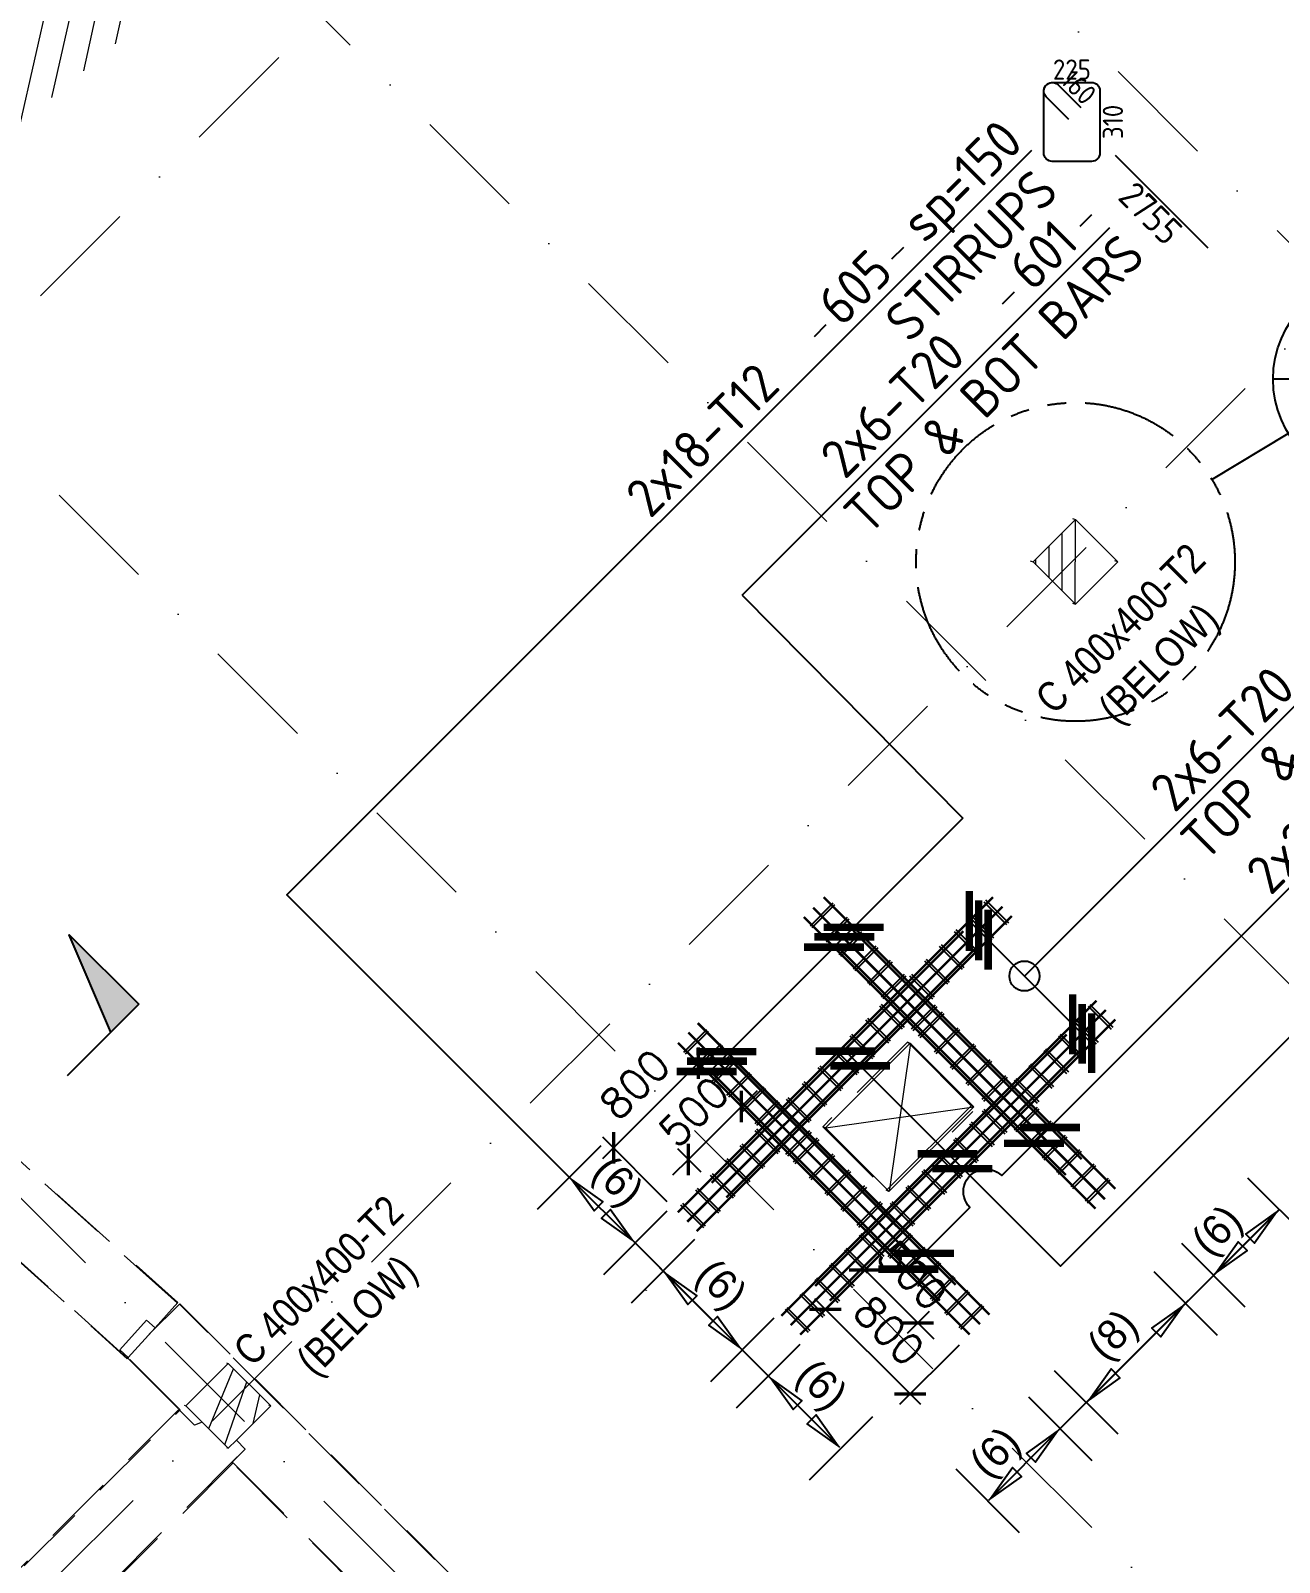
# Model space of a CAD drawing. Extents: x 660761725 to 1323371458, y 2734871439 to 5470067957.
# Drawn here: x 661899308 to 661907645, y 2735044056 to 2735054285 of the extents above; entities that cross this region are included whole.
import ezdxf
from ezdxf.enums import TextEntityAlignment as Align

# ---------------------------------------------------------------- set-up
doc = ezdxf.new("R2010")
doc.units = 0
for name, pattern in [('AXES', [1.95, 1.2, -0.25, 0.25, -0.25]), ('Hidden', [714.375, 476.25, -238.125]), ('PHANTOMX2', [127.00000000000001, 63.5, -12.7, 12.7, -12.7, 12.7, -12.7]), ('sbp_axis_short', [10, 5, -2.5, 0, -2.5])]:
    doc.linetypes.add(name, pattern=pattern)
doc.layers.add('A-DETL', color=5, linetype='Continuous', lineweight=9, true_color=0x0000ff)
for name, color, linetype, lineweight in [('A-FLOR', 7, 'Continuous', 15), ('A-FLOR-PATT', 7, 'Continuous', 15), ('A-GENM', 7, 'Continuous', 9), ('A-ROOF', 7, 'Continuous', 15), ('S-BEAM', 7, 'Continuous', 15), ('S-COLS-IDEN', 7, 'Continuous', 9), ('S-GRID', 7, 'Continuous', 9), ('S-STRS', 7, 'Continuous', 9)]:
    doc.layers.add(name, color=color, linetype=linetype, lineweight=lineweight)
for name, color, linetype in [('S-AXIS', 20, 'AXES'), ('S-PATT', 21, 'Continuous'), ('S-RBAR-T12', 151, 'Continuous'), ('S-RBAR-T20', 10, 'Continuous'), ('S-RDIMO', 8, 'Continuous'), ('S-RSYMB', 7, 'Continuous'), ('S-SCEL-INDT', 222, 'Continuous'), ('S-SIMPLETEXT', 7, 'Continuous')]:
    doc.layers.add(name, color=color, linetype=linetype)
doc.styles.add('Arial Narrow_1', font='ARIALN.TTF', dxfattribs={"height": 199.9999999999998})
doc.styles.add('ARMACAD', font='isocp.shx')
doc.styles.add('ROMANS', font='romans.shx')
doc.styles.add('ROMANT', font='romant')
doc.dimstyles.new('S-DIMI-100', dxfattribs={"dimscale": 100, "dimtxt": 2, "dimasz": 1.5, "dimexe": 1, "dimexo": 1, "dimgap": 1, "dimtad": 1, "dimdec": 0, "dimzin": 12, "dimdsep": 46, "dimtxsty": 'ROMANS', "dimblk": 'ARCHTICK', "dimcen": 0.09, "dimdle": 1, "dimclrd": 8, "dimclre": 8, "dimclrt": 4, "dimadec": 0, "dimazin": 3, "dimtfac": 1, "dimtdec": 0, "dimtix": 1, "dimtmove": 1, "dimatfit": 3, "dimtolj": 1, "dimtzin": 0, "dimarcsym": 0})
pattern_1 = [(74.99999999999999, (0, 0), (-153.3407249233896, 41.08752341002518), [])]

# ---------------------------------------------------------------- blocks, each defined once
blk = doc.blocks.new('I am… All Range.')
at = {"layer": 'S-GRID', "color": 8, "linetype": 'sbp_axis_short', "lineweight": 13, "ltscale": 150}
for p, q in [((662613679.1571203, 2734523360.248725), (662679782.7279356, 2734589463.81954)), ((662618010.1861551, 2734519029.21969), (662684113.7569702, 2734585132.790505)), ((662635724.8890384, 2734560923.139858), (662664344.2237372, 2734532303.805159)), ((662633250.0153042, 2734558448.266124), (662661869.4970862, 2734529828.784341)), ((662630775.1415697, 2734555973.392389), (662659394.7554803, 2734527353.778479)), ((662628300.2678357, 2734553498.518655), (662656919.881746, 2734524878.904745))]:
    blk.add_line(p, q, dxfattribs=at)
blk = doc.blocks.new('*U1141')
at = {"layer": 'S-SCEL-INDT'}
blk.add_line((-1.598034076772778e-05, -9.017526509425661), (-4.236298395894313e-05, 0), dxfattribs=at)
blk.add_lwpolyline([(-1.598034251388655e-05, -9.017526509426535), (-2.729673832266011e-05, -5.517526509764139), (8.74998401881464, -9.017498218424205), (-1.598034251388655e-05, -9.017526509426535)], dxfattribs=at)
blk.add_solid([(8.749984018815223, -9.017498218424496), (-1.598034076772778e-05, -9.017526509423043), (4.374978361036412, -7.267512364094754), (-2.729674239717861e-05, -5.517526509763265)], dxfattribs=at)
blk = doc.blocks.new('I am… Limitless.')
at = {"layer": 'S-SCEL-INDT', "xscale": 75.00000000000097, "yscale": 75.00000000000097, "zscale": 75.00000000000097, "rotation": 135.000370696447}
blk.add_blockref('*U1141', (662352103.8533266, 2734543608.857506), dxfattribs=at)
blk = doc.blocks.new('I am… Atomic.')
at = {"layer": 'A-FLOR-PATT', "transparency": 33554600}
h = blk.add_hatch(dxfattribs=at)
h.set_pattern_fill('ANSI31', color=8, scale=50, angle=30, style=0)
h.set_pattern_definition(pattern_1)
edge = h.paths.add_edge_path()
edge.add_line((662389967.6433319, 2734579123.010657), (662390007.8012236, 2734579503.468677))
edge.add_line((662342114.705975, 2734544592.546931), (662390007.8012234, 2734579503.468677))
edge.add_line((662363195.8073889, 2734559608.047176), (662389967.7690635, 2734579123.040917))
edge.add_line((662362417.6524743, 2734559040.823584), (662363719.8899552, 2734559990.06879))
edge.add_line((662346720.4841449, 2734547598.623516), (662362783.6519626, 2734559307.613063))
edge.add_line((662345821.5310795, 2734546943.346041), (662347578.010761, 2734548223.703842))
edge.add_line((662342292.6126368, 2734544370.997322), (662346307.4227723, 2734547297.529027))
edge.add_line((662325865.2845687, 2734528370.671522), (662342114.6925843, 2734544592.5523))
edge.add_line((662340490.7204528, 2734542572.157625), (662342149.9785906, 2734544228.604904))
edge.add_line((662339422.0417168, 2734541505.28928), (662341320.3495216, 2734543400.381265))
edge.add_line((662336597.6306283, 2734538685.662872), (662340136.8031961, 2734542218.839921))
edge.add_line((662332705.8949801, 2734534800.520002), (662336243.7133716, 2734538332.345168))
edge.add_line((662332253.0745114, 2734534348.466631), (662332782.9359009, 2734534877.430412))
edge.add_line((662326312.3910785, 2734528417.846987), (662332351.9776915, 2734534447.202265))
edge.add_line((662325865.2845687, 2734528370.671522), (662326312.3910785, 2734528417.846987))
h = blk.add_hatch(dxfattribs=at)
h.set_pattern_fill('ANSI31', color=8, scale=50, angle=30, style=0)
h.set_pattern_definition(pattern_1)
edge = h.paths.add_edge_path()
edge.add_line((662389967.6433319, 2734579123.010657), (662390007.8012236, 2734579503.468677))
edge.add_line((662390178.8400514, 2734578972.951882), (662393574.2351673, 2734576558.543434))
edge.add_line((662390389.9110394, 2734578822.862847), (662389967.7690635, 2734579123.040917))
edge.add_line((662401600.1085552, 2734571260.373601), (662390007.8012234, 2734579503.468677))
edge.add_line((662401045.2346829, 2734570742.112331), (662400996.5411683, 2734571280.666277))
edge.add_line((662400996.5411683, 2734571280.666277), (662391834.41239, 2734577795.702194))
edge.add_line((662401631.7932035, 2734570909.939), (662401600.1085552, 2734571260.373601))
edge.add_line((662398386.0115408, 2734568087.393885), (662401045.2346829, 2734570742.112331))
edge.add_line((662378065.801715, 2734545768.423274), (662383150.2610395, 2734551353.010825))
edge.add_line((662383150.2610395, 2734551353.010825), (662388234.7203641, 2734556937.598375))
edge.add_line((662388234.7203641, 2734556937.598375), (662393319.1796887, 2734562522.185926))
edge.add_line((662393319.1796887, 2734562522.185926), (662398403.6390133, 2734568106.773477))
edge.add_line((662377177.0145457, 2734544792.211362), (662378389.7704264, 2734546124.258873))
edge.add_line((662345219.5168241, 2734509691.243385), (662350637.7770958, 2734515642.46591))
edge.add_line((662350637.7770958, 2734515642.46591), (662356056.0373675, 2734521593.688435))
edge.add_line((662356056.0373675, 2734521593.688435), (662361474.2976393, 2734527544.91096))
edge.add_line((662361474.2976393, 2734527544.91096), (662366892.5579109, 2734533496.133485))
edge.add_line((662366892.5579109, 2734533496.133485), (662372310.8181826, 2734539447.35601))
edge.add_line((662372310.8181826, 2734539447.35601), (662377729.0784543, 2734545398.578536))
edge.add_line((662345267.5598451, 2734509156.384884), (662400082.3408674, 2734569362.972085))
edge.add_line((662401418.6805061, 2734570690.601139), (662400941.3227103, 2734570214.051982))
edge.add_line((662400082.3408674, 2734569362.972085), (662401631.7932035, 2734570909.939))
h = blk.add_hatch(dxfattribs=at)
h.set_pattern_fill('ANSI31', color=8, scale=50, angle=30, style=0)
h.set_pattern_definition(pattern_1)
edge = h.paths.add_edge_path()
edge.add_line((662345468.2720397, 2734510142.524049), (662345661.1307589, 2734509588.669044))
edge.add_line((662345219.5168241, 2734509691.243385), (662350637.7770958, 2734515642.46591))
edge.add_line((662350637.7770958, 2734515642.46591), (662356056.0373675, 2734521593.688435))
edge.add_line((662356056.0373675, 2734521593.688435), (662361474.2976393, 2734527544.91096))
edge.add_line((662361474.2976393, 2734527544.91096), (662366892.5579109, 2734533496.133485))
edge.add_line((662366892.5579109, 2734533496.133485), (662372310.8181826, 2734539447.35601))
edge.add_line((662372310.8181826, 2734539447.35601), (662377729.0784543, 2734545398.578536))
edge.add_line((662345267.5598451, 2734509156.384884), (662400082.3408674, 2734569362.972085))
h = blk.add_hatch(dxfattribs=at)
h.set_pattern_fill('ANSI31', color=8, scale=50, angle=30, style=0)
h.set_pattern_definition(pattern_1)
h.paths.add_polyline_path([(662358554.2694312, 2734547041.135511), (662358836.5993357, 2734546758.339421), (662359119.3843559, 2734547041.137244), (662358837.0544513, 2734547323.933334)])
h = blk.add_hatch(dxfattribs=at)
h.set_pattern_fill('ANSI31', color=8, scale=50, angle=30, style=0)
h.set_pattern_definition(pattern_1)
edge = h.paths.add_edge_path()
edge.add_line((662353234.2331089, 2734541176.761748), (662353463.320358, 2734541405.848836))
edge.add_line((662353006.0933819, 2734541297.493023), (662353180.0361847, 2734541123.254914))
edge.add_line((662353180.0361847, 2734541123.254914), (662353233.933755, 2734541177.061272))
edge.add_line((662352897.4059739, 2734541406.180452), (662353006.0933819, 2734541297.493023))
edge.add_line((662353180.1974845, 2734541688.971764), (662352897.4059739, 2734541406.180452))
edge.add_line((662353463.320358, 2734541405.848836), (662353180.1974845, 2734541688.971764))
at = {"layer": 'A-DETL', "color": 8, "linetype": 'Hidden', "lineweight": 9}
for p, q in [((662352840.0569016, 2734542092.301302), (662346711.3342683, 2734547602.289488)), ((662346720.4841449, 2734547598.623516), (662352842.3298832, 2734542094.822585)), ((662358837.0544513, 2734547323.933334), (662358554.2694312, 2734547041.135511)), ((662358816.4420059, 2734547332.191877), (662358837.0544513, 2734547323.933334)), ((662359119.3843559, 2734547041.137244), (662358837.0544513, 2734547323.933334)), ((662352507.9977173, 2734541722.947176), (662346415.1631265, 2734547200.665845)), ((662346417.6818635, 2734547194.027674), (662352505.8175863, 2734541720.528887)), ((662358533.3146224, 2734547049.531225), (662358554.2694312, 2734547041.135511)), ((662358554.2694312, 2734547041.135511), (662358836.5993357, 2734546758.339421)), ((662358836.5993357, 2734546758.339421), (662359119.3843559, 2734547041.137244)), ((662359119.2676377, 2734547041.184009), (662359099.5711249, 2734547049.075576)), ((662358816.4437414, 2734546766.414923), (662358836.4826176, 2734546758.386186)), ((662357715.1738346, 2734543834.912834), (662357148.9062397, 2734543269.604491)), ((662357727.724794, 2734543822.361866), (662357715.1738346, 2734543834.912834)), ((662357715.1738346, 2734543834.912834), (662357733.1519694, 2734543827.709749)), ((662357148.9062397, 2734543269.604491), (662357573.5902016, 2734542844.920238)), ((662357166.8843747, 2734543262.401406), (662357148.9062397, 2734543269.604491)), ((662357573.5902016, 2734542844.920238), (662357578.9471891, 2734542850.268151)), ((662357591.4512779, 2734542837.764053), (662357573.5902016, 2734542844.920238)), ((662352652.469562, 2734541883.554386), (662352856.9098378, 2734542087.986068)), ((662352842.3298832, 2734542094.822585), (662352691.476103, 2734541927.028944)), ((662352840.0569016, 2734542092.301302), (662352842.3298832, 2734542094.822585)), ((662352856.9098378, 2734542087.986068), (662352854.1594731, 2734542085.231205)), ((662364156.989607, 2734530781.92594), (662352854.1594731, 2734542085.231205)), ((662352856.9098378, 2734542087.986068), (662364159.7371086, 2734530784.677935)), ((662352507.9977173, 2734541722.947176), (662352505.8175863, 2734541720.528887)), ((662352506.2216402, 2734541720.978313), (662352507.9618316, 2734541722.913918)), ((662352511.1770595, 2734541726.483536), (662352507.9977173, 2734541722.947176)), ((662352508.689044, 2734541723.722769), (662352511.1770595, 2734541726.483536)), ((662352508.689044, 2734541723.722769), (662352913.9360678, 2734541318.45871)), ((662352859.4122636, 2734541378.233517), (662352511.1770595, 2734541726.483536)), ((662352512.4178143, 2734541727.870258), (662352511.2063366, 2734541726.522738)), ((662353168.3827652, 2734541693.705427), (662353180.1974845, 2734541688.971764)), ((662353180.1974845, 2734541688.971764), (662352897.4059739, 2734541406.180452)), ((662353463.320358, 2734541405.848836), (662353180.1974845, 2734541688.971764)), ((662352885.2488562, 2734541411.0513), (662352897.4059739, 2734541406.180452)), ((662352897.4059739, 2734541406.180452), (662353006.0933819, 2734541297.493023)), ((662353234.2331089, 2734541176.761748), (662353463.320358, 2734541405.848836)), ((662353463.320358, 2734541405.848836), (662353451.5053586, 2734541410.582611)), ((662352850.9508574, 2734541381.623648), (662347261.1964372, 2734535796.605725)), ((662347269.6578435, 2734535793.215594), (662352859.4122636, 2734541378.233517)), ((662352955.2565506, 2734541277.13649), (662352850.9508574, 2734541381.623648)), ((662352850.9508574, 2734541381.623648), (662352859.4122636, 2734541378.233517)), ((662353006.0933819, 2734541297.493023), (662352955.2565506, 2734541277.13649)), ((662353006.0933819, 2734541297.493023), (662353180.0361847, 2734541123.254914)), ((662345828.0583968, 2734533658.573791), (662353293.3774755, 2734541117.567106)), ((662353168.3714496, 2734541127.928484), (662353179.9194729, 2734541123.301675)), ((662353180.0361847, 2734541123.254914), (662353233.933755, 2734541177.061272)), ((662353204.5516435, 2734541027.830918), (662353293.7947104, 2734541117.149634)), ((662353233.933755, 2734541177.061272), (662353234.2331089, 2734541176.761748)), ((662353293.7947104, 2734541117.149634), (662353234.2331089, 2734541176.761748)), ((662353293.7947104, 2734541117.149634), (662353293.3774755, 2734541117.567106)), ((662353213.3081869, 2734541024.322538), (662347623.5611768, 2734535439.312018)), ((662353204.5516435, 2734541027.830918), (662353213.3081869, 2734541024.322538)), ((662357614.692152, 2734536617.505022), (662353204.5516435, 2734541027.830918)), ((662353213.3081869, 2734541024.322538), (662357561.5727153, 2734536675.873019))]:
    blk.add_line(p, q, dxfattribs=at)
at = {"layer": 'A-GENM', "color": 8}
for p, q in [((662357734.6304992, 2734543827.117364), (662357592.532525, 2734542837.330843)), ((662357169.0474447, 2734543261.534754), (662358158.1155794, 2734543402.913453))]:
    blk.add_line(p, q, dxfattribs=at)
at = {"layer": 'A-ROOF', "color": 8, "lineweight": 13}
for p, q in [((662357166.8843747, 2734543262.401406), (662357733.1519694, 2734543827.709749)), ((662358139.8577964, 2734543410.228581), (662357727.7598732, 2734543822.326787)), ((662357733.1519694, 2734543827.709749), (662358157.8359314, 2734543403.025496)), ((662358157.5996741, 2734543402.789639), (662357592.8170696, 2734542838.963771)), ((662357597.031894, 2734542868.32222), (662358128.1961162, 2734543398.586656)), ((662358128.3131882, 2734543398.70353), (662358139.8577964, 2734543410.228581)), ((662358157.8359314, 2734543403.025496), (662358139.8577964, 2734543410.228581)), ((662358157.8359314, 2734543403.025496), (662358157.7167461, 2734543402.906513)), ((662357591.5683366, 2734542837.717153), (662357166.8843747, 2734543262.401406)), ((662357578.9822979, 2734542850.3032), (662357596.9148962, 2734542868.205421)), ((662357592.700072, 2734542838.846971), (662357591.5683366, 2734542837.717153))]:
    blk.add_line(p, q, dxfattribs=at)
at = {"layer": 'S-BEAM', "color": 8, "lineweight": 13}
for p, q in [((662352634.6100903, 2734541978.244786), (662352455.5910224, 2734541779.122934)), ((662352512.5089631, 2734541727.95123), (662352691.4509238, 2734541926.987316)), ((662352691.4509238, 2734541926.987316), (662352634.6100903, 2734541978.244786)), ((662352455.5412914, 2734541779.06777), (662352455.5910224, 2734541779.122934)), ((662352512.4592535, 2734541727.89609), (662352455.5412914, 2734541779.06777)), ((662352512.5089631, 2734541727.95123), (662352455.5910224, 2734541779.122934)), ((662352512.5089631, 2734541727.95123), (662352512.4592535, 2734541727.89609))]:
    blk.add_line(p, q, dxfattribs=at)
at = {"layer": 'S-COLS-IDEN', "color": 8, "char_height": 199.9999999999998, "attachment_point": 1, "rotation": 44.99999999999995, "style": 'Arial Narrow_1'}
for s, insert, width in [('C 400x400-T2', (662358551.5272677, 2734546155.186525), 1819.830624999998), ('(BELOW)', (662358972.4767734, 2734546089.705491), 1218.564999999999), ('C 400x400-T2', (662353197.2036414, 2734541800.596994), 1819.830624999998), ('(BELOW)', (662353618.1531471, 2734541735.11596), 1218.564999999999)]:
    blk.add_mtext(s, dxfattribs=dict(at, insert=insert, width=width))
blk = doc.blocks.new('cadf_04')
at = {"color": 8, "const_width": 0.5000000000000002}
blk.add_lwpolyline([(1.414213560521603, 1.414213564246893), (-1.414213556796312, -1.414213556796312)], dxfattribs=at)
blk = doc.blocks.new('cadf_10')
at = {"color": 1}
for p, q in [((-4.158496580606208, 1.201089783226742), (-5.644468778018359, 1.201089783226742)), ((4.158496580606207, 1.201089783226742), (5.644468778018359, 1.201089783226742))]:
    blk.add_line(p, q, dxfattribs=at)
at = {"style": 'ARMACAD'}
for tag, p in [('$COM1', (-10.93526643674234, 2.542619974829577)), ('$COM2', (-9.757982686735758, -5.302973364669228))]:
    blk.add_attdef(tag, text='', height=3.5, dxfattribs=at).set_placement(p, align=Align.BOTTOM_RIGHT)
at = {"color": 1, "style": 'ARMACAD'}
blk.add_attdef('$NUM', text='', height=3.5, dxfattribs=at).set_placement((0, 0), align=Align.CENTER)
blk = doc.blocks.new('CADF_02')
at = {"color": 0}
blk.add_lwpolyline([(0, 0), (2.5, -0.4166666679084301), (2.5, 0.4166666679084301)], close=True, dxfattribs=at)
blk = doc.blocks.new('cadf_03')
at = {"color": 8}
blk.add_lwpolyline([(-3.725290298461914e-09, 2.99999999627471), (3.725290298461914e-09, -3.000000007450581)], dxfattribs=at)
blk.add_blockref('CADF_02', (0.2513523101806641, 0), dxfattribs=at)
blk = doc.blocks.new('_ARCHTICK')
at = {"color": 0, "linetype": 'ByBlock', "const_width": 0.15}
blk.add_lwpolyline([(-0.5, -0.5), (0.5, 0.5)], dxfattribs=at)
blk = doc.blocks.new('*D843')
at = {"color": 8, "lineweight": -2, "transparency": 16777216}
for p, q in [((661903128.8750845, 2735046752.922968), (661903835.982045, 2735047460.029571)), ((661904124.3284771, 2735047030.261601), (661903694.5606886, 2735047460.029607)), ((661903558.643028, 2735046464.5762), (661903128.8751203, 2735046894.344325))]:
    blk.add_line(p, q, dxfattribs=at)
at = {"color": 8, "lineweight": -2, "transparency": 16777216, "xscale": 150, "yscale": 150, "zscale": 150}
for p, rotation in [((661903765.2713488, 2735047389.318911), 44.99998551097485), ((661903199.5857805, 2735046823.633629), 224.9999855109749)]:
    blk.add_blockref('_ARCHTICK', p, dxfattribs=dict(at, rotation=rotation))
at = {"color": 4, "transparency": 16777216, "insert": (661903341.0072442, 2735047247.897661), "char_height": 200, "attachment_point": 5, "rotation": 44.99998551097485, "style": 'ROMANS'}
blk.add_mtext('\\A1;800', dxfattribs=at)
blk = doc.blocks.new('*D844')
at = {"color": 8, "lineweight": -2, "transparency": 16777216}
for p, q in [((661904053.7765598, 2735047100.813554), (661904159.8426039, 2735047206.879544)), ((661903699.9446797, 2735046746.981853), (661904053.7765598, 2735047100.813554)), ((661904124.3284771, 2735047030.261601), (661903983.0658995, 2735047171.52425)), ((661903784.586028, 2735046662.340462), (661903629.2340194, 2735046817.692549)), ((661903699.9446797, 2735046746.981853), (661903593.8786356, 2735046640.915862))]:
    blk.add_line(p, q, dxfattribs=at)
at = {"color": 8, "lineweight": -2, "transparency": 16777216, "xscale": 150, "yscale": 150, "zscale": 150}
for p, rotation in [((661904053.7765598, 2735047100.813554), 224.9999855109749), ((661903699.9446797, 2735046746.981853), 44.99998551097482)]:
    blk.add_blockref('_ARCHTICK', p, dxfattribs=dict(at, rotation=rotation))
at = {"color": 4, "transparency": 16777216, "insert": (661903735.439299, 2735047065.319095), "char_height": 200, "attachment_point": 5, "rotation": 44.99998551097485, "style": 'ROMANS'}
blk.add_mtext('\\A1;500', dxfattribs=at)
blk = doc.blocks.new('*U809', base_point=(1059646.047851318, -429120.6235196368))
at = {"layer": 'S-RSYMB'}
blk.add_lwpolyline([(1060021.047851318, -429428.1235196362), (1059789.947243127, -428813.1235196374)], dxfattribs=at)
at = {"layer": 'S-RSYMB', "style": 'ARMACAD'}
blk.add_attdef('D0', text='', height=134.9999999997167, rotation=290.5948820236686, dxfattribs=at).set_placement((1059986.235392561, -429090.2843892924), align=Align.MIDDLE_CENTER)
blk = doc.blocks.new('*D864')
at = {"color": 8, "lineweight": -2, "transparency": 16777216}
for p, q in [((661904940.9150606, 2735046072.253554), (661904543.365987, 2735045674.704279)), ((661905250.4728123, 2735045109.019132), (661904543.3659512, 2735045816.125635)), ((661905506.6003628, 2735045506.568204), (661905109.051456, 2735045109.019096))]:
    blk.add_line(p, q, dxfattribs=at)
at = {"color": 8, "lineweight": -2, "transparency": 16777216, "xscale": 150, "yscale": 150, "zscale": 150}
for p, rotation in [((661904614.0766472, 2735045745.414975), 135.0000144890251), ((661905179.7621162, 2735045179.729792), 315.0000144890251)]:
    blk.add_blockref('_ARCHTICK', p, dxfattribs=dict(at, rotation=rotation))
at = {"color": 4, "transparency": 16777216, "insert": (661905038.340702, 2735045603.993776), "char_height": 200, "attachment_point": 5, "rotation": 315.00001448902515, "style": 'ROMANS'}
blk.add_mtext('\\A1;800', dxfattribs=at)
blk = doc.blocks.new('*D865')
at = {"color": 8, "lineweight": -2, "transparency": 16777216}
for p, q in [((661904877.5334533, 2735046008.871914), (661904771.4674094, 2735046114.937905)), ((661904940.9150606, 2735046072.253554), (661904806.8227931, 2735045938.161219)), ((661905231.0868388, 2735045655.318708), (661904877.5334533, 2735046008.871914)), ((661905307.8245298, 2735045732.056438), (661905160.3761786, 2735045584.608012)), ((661905231.0868388, 2735045655.318708), (661905337.1528828, 2735045549.252717))]:
    blk.add_line(p, q, dxfattribs=at)
at = {"color": 8, "lineweight": -2, "transparency": 16777216, "xscale": 150, "yscale": 150, "zscale": 150}
for p, rotation in [((661904877.5334533, 2735046008.871914), 315.0000144890251), ((661905231.0868388, 2735045655.318708), 135.0000144890251)]:
    blk.add_blockref('_ARCHTICK', p, dxfattribs=dict(at, rotation=rotation))
at = {"color": 4, "transparency": 16777216, "insert": (661905195.7314667, 2735045973.516703), "char_height": 200, "attachment_point": 5, "rotation": 315.00001448902515, "style": 'ROMANS'}
blk.add_mtext('\\A1;500', dxfattribs=at)
blk = doc.blocks.new('*U814', base_point=(661906627.4270014, 2735053056.428894))
at = {"layer": 'S-RSYMB'}
blk.add_lwpolyline([(661906595.795297, 2735053073.268108), (661906445.7018765, 2735053223.361528, -0.6681786379192989), (661906485.7267886, 2735053319.990214), (661906747.5192415, 2735053319.990214, -0.4142135623730951), (661906804.123015, 2735053263.386441), (661906804.123015, 2735052849.471346, -0.4142135623730951), (661906747.5192415, 2735052792.867573), (661906485.7267886, 2735052792.867573, -0.4142135623730951), (661906429.123015, 2735052849.471346), (661906429.123015, 2735053263.386441, -0.6681786379192989), (661906525.7517009, 2735053303.411353), (661906675.8451214, 2735053153.317933)], format="xyb", dxfattribs=at)
at = {"layer": 'S-RSYMB', "style": 'ARMACAD'}
blk.add_attdef('D0', text='', height=134.9999999655082, dxfattribs=at).set_placement((661906616.623015, 2735053406.240214), align=Align.MIDDLE_CENTER)
for tag, rotation, p in [('D2', 315, (661906661.786371, 2735053289.352603)), ('D1', 90, (661906890.373015, 2735053056.428894))]:
    blk.add_attdef(tag, text='', height=134.9999999655082, rotation=rotation, dxfattribs=at).set_placement(p, align=Align.MIDDLE_CENTER)
blk = doc.blocks.new('DETAIL MARK1')
at = {"layer": 'S-SCEL-INDT', "color": 2, "linetype": 'Continuous'}
blk.add_line((6.999999999228748, 4.463006007426884e-05), (-6.999999999228748, -4.081648330611642e-05), dxfattribs=at)
at = {"layer": 'S-SCEL-INDT'}
for centre, radius in [((0, 1.906788384076208e-06), 6.999999999370188), ((0, 0), 6.99999999936)]:
    blk.add_circle(centre, radius, dxfattribs=at)
at = {"layer": 'S-SCEL-INDT', "linetype": 'Continuous', "style": 'ROMANT', "flags": 8}
blk.add_attdef('01', text='', height=4, rotation=0.0001748476705702252, dxfattribs=at).set_placement((9.533905540592968e-07, 3.500001906473699), align=Align.MIDDLE_CENTER)
at = {"layer": 'S-SCEL-INDT', "style": 'ROMANS', "width": 0.85, "flags": 8}
blk.add_attdef('-', text='', height=2, dxfattribs=at).set_placement((-6.429395694935774e-16, -2.993150635524358), align=Align.MIDDLE)

msp = doc.modelspace()

# ---------------------------------------------------------------- linework, layer by layer
at = {"layer": 'A-FLOR', "color": 8}
msp.add_line((661905460.3880578, 2735046929.370023), (661905597.7639775, 2735047066.745932), dxfattribs=at)
at = {"layer": 'S-PATT', "color": 6, "linetype": 'PHANTOMX2', "ltscale": 500}
msp.add_lwpolyline([(661907194.7319508, 2735051287.095207), (661907704.3204453, 2735051595.186818)], dxfattribs=at)
at = {"layer": 'S-PATT', "color": 6, "linetype": 'PHANTOMX2', "ltscale": 10}
msp.add_circle((661906284.147959, 2735050736.566118), 1064.070243455695, dxfattribs=at)
at = {"layer": 'S-RBAR-T12'}
for p, q in [((661904514.2052876, 2735048306.69506), (661904666.9403586, 2735048459.4301176)), ((661904525.5189956, 2735048295.3813505), (661904678.2540667, 2735048448.1164083)), ((661905826.6483397, 2735048312.9132657), (661905673.9132811, 2735048465.648338)), ((661905837.9620488, 2735048324.226974), (661905685.2269901, 2735048476.962046)), ((661904609.9353628, 2735048210.9619427), (661904762.6704339, 2735048363.6970005)), ((661904621.2490709, 2735048199.6482334), (661904773.984142, 2735048352.3832912)), ((661905727.6533862, 2735048213.9183207), (661905574.9183276, 2735048366.653393)), ((661905738.9670953, 2735048225.232029), (661905586.2320366, 2735048377.967101)), ((661904705.6654372, 2735048115.2288246), (661904858.4005096, 2735048267.9638824)), ((661904716.979145, 2735048103.9151154), (661904869.7142174, 2735048256.650173)), ((661905628.6584327, 2735048114.923376), (661905475.923374, 2735048267.658447)), ((661905639.9721417, 2735048126.2370844), (661905487.2370831, 2735048278.972155)), ((661904801.3955126, 2735048019.4957066), (661904954.1305841, 2735048172.230765)), ((661904812.7092206, 2735048008.1819973), (661904965.4442922, 2735048160.9170556)), ((661905529.6634791, 2735048015.928431), (661905376.9284204, 2735048168.6635017)), ((661905540.9771881, 2735048027.2421393), (661905388.2421294, 2735048179.97721)), ((661904897.1255877, 2735047923.7625885), (661905049.8606589, 2735048076.497648)), ((661904908.4392958, 2735047912.4488792), (661905061.174367, 2735048065.1839385)), ((661905430.6685256, 2735047916.933486), (661905277.9334669, 2735048069.6685567)), ((661905441.9822346, 2735047928.2471943), (661905289.2471759, 2735048080.982265)), ((661904988.874103, 2735047832.0262027), (661905141.6091744, 2735047984.7612605)), ((661905000.187811, 2735047820.7124934), (661905152.9228824, 2735047973.4475513)), ((661905331.6735721, 2735047817.938541), (661905178.9385134, 2735047970.6736116)), ((661905342.9872811, 2735047829.2522492), (661905190.2522224, 2735047981.98732)), ((661905129.9363948, 2735047616.373261), (661904977.2013373, 2735047769.1083317)), ((661905141.2501038, 2735047627.6869693), (661904988.5150464, 2735047780.42204)), ((661905189.0853773, 2735047619.0869884), (661905348.1844102, 2735047778.1860075)), ((661905200.3990854, 2735047607.773279), (661905359.4981183, 2735047766.8722982)), ((661905236.252454, 2735047572.3440695), (661905395.3514869, 2735047731.4430895)), ((661905247.5661621, 2735047561.03036), (661905406.665195, 2735047720.12938)), ((661906369.2701442, 2735047770.2914157), (661906522.0052029, 2735047617.556344)), ((661906380.5838532, 2735047781.605124), (661906533.3189119, 2735047628.8700523)), ((661903820.3543569, 2735047612.844187), (661903667.6192855, 2735047460.1091285)), ((661905037.820021, 2735047524.085014), (661904885.0849624, 2735047676.820086)), ((661905049.13373, 2735047535.398722), (661904896.3986714, 2735047688.1337943)), ((661905342.3184668, 2735047466.2780476), (661905501.4174995, 2735047625.3770685)), ((661905353.6321748, 2735047454.9643383), (661905512.7312076, 2735047614.0633593)), ((661906270.2751907, 2735047671.2964706), (661906423.0102494, 2735047518.561399)), ((661906281.5888997, 2735047682.610179), (661906434.3239584, 2735047529.8751073)), ((661903831.668065, 2735047601.5304775), (661903678.9329935, 2735047448.795419)), ((661903916.0874658, 2735047517.114104), (661903763.3523945, 2735047364.3790455)), ((661904931.7539994, 2735047418.019002), (661904779.0189407, 2735047570.7540727)), ((661904943.0677084, 2735047429.3327103), (661904790.3326497, 2735047582.067781)), ((661905448.3844795, 2735047360.2120266), (661905607.4835123, 2735047519.3110466)), ((661905459.6981876, 2735047348.8983173), (661905618.7972203, 2735047507.9973373)), ((661906171.2802372, 2735047572.3015246), (661906324.0152959, 2735047419.566454)), ((661906182.5939462, 2735047583.615233), (661906335.3290049, 2735047430.8801622)), ((661903927.4011738, 2735047505.8003945), (661903774.6661025, 2735047353.065336)), ((661904011.8205752, 2735047421.3840218), (661903859.0855049, 2735047268.6489615)), ((661904023.1342833, 2735047410.0703125), (661903870.399213, 2735047257.3352523)), ((661904825.6879777, 2735047311.9529886), (661904672.9529191, 2735047464.68806)), ((661904837.0016867, 2735047323.266697), (661904684.2666281, 2735047476.001768)), ((661905554.4504921, 2735047254.1460056), (661905713.549525, 2735047413.2450256)), ((661906072.2852837, 2735047473.30658), (661906225.0203422, 2735047320.571509)), ((661906083.5989927, 2735047484.6202884), (661906236.3340513, 2735047331.885217)), ((661904107.5536852, 2735047325.653938), (661903954.8186148, 2735047172.9188786)), ((661904118.8673933, 2735047314.3402286), (661903966.1323229, 2735047161.6051693)), ((661904719.6219561, 2735047205.886976), (661904566.8868974, 2735047358.622048)), ((661904730.9356651, 2735047217.200684), (661904578.2006065, 2735047369.935756)), ((661905565.7642002, 2735047242.8322964), (661905724.8632331, 2735047401.9313164)), ((661905660.5165049, 2735047148.0799837), (661905819.6155376, 2735047307.1790037)), ((661905973.2903302, 2735047374.311635), (661906126.0253887, 2735047221.576564)), ((661905984.6040392, 2735047385.6253433), (661906137.3390977, 2735047232.890272)), ((661904203.2867951, 2735047229.923855), (661904050.5517234, 2735047077.1887965)), ((661904214.6005032, 2735047218.6101456), (661904061.8654314, 2735047065.8750873)), ((661904613.5559344, 2735047099.820964), (661904460.8208758, 2735047252.556035)), ((661904624.8696434, 2735047111.134672), (661904472.1345848, 2735047263.8697433)), ((661905671.830213, 2735047136.7662745), (661905830.9292457, 2735047295.8652945)), ((661905874.2953765, 2735047275.31669), (661906027.0304352, 2735047122.581618)), ((661905885.6090856, 2735047286.6303983), (661906038.3441442, 2735047133.895326)), ((661904295.0231736, 2735047138.1753316), (661904142.288102, 2735046985.440274)), ((661904306.3368816, 2735047126.8616223), (661904153.6018101, 2735046974.1265645)), ((661904507.4899127, 2735046993.754951), (661904354.7548542, 2735047146.4900217)), ((661904518.8036218, 2735047005.0686593), (661904366.0685632, 2735047157.80373)), ((661905587.2427132, 2735046996.8277), (661905739.9777716, 2735046844.092629)), ((661905660.5517334, 2735047070.136715), (661905813.2867916, 2735046917.401643)), ((661905671.8654424, 2735047081.4504232), (661905824.6005006, 2735046928.715351)), ((661905877.069301, 2735046943.8309298), (661906029.8043725, 2735047096.5659876)), ((661905888.3830091, 2735046932.5172205), (661906041.1180806, 2735047085.2522783)), ((661905968.8056794, 2735046852.0824056), (661906121.5407512, 2735047004.817465)), ((661904297.7970977, 2735046784.062153), (661904145.062039, 2735046936.797225)), ((661904309.1108067, 2735046795.375861), (661904156.375748, 2735046948.1109333)), ((661904507.9623708, 2735046937.96404), (661904348.8633385, 2735046778.86502)), ((661904519.2760788, 2735046926.6503305), (661904360.1770465, 2735046767.5513105)), ((661905575.9290042, 2735046985.513992), (661905728.6640626, 2735046832.7789207)), ((661905980.1193875, 2735046840.7686963), (661906132.8544593, 2735046993.5037556)), ((661906064.5387894, 2735046756.3523226), (661906217.2738597, 2735046909.087382)), ((661906075.8524975, 2735046745.0386133), (661906228.5875678, 2735046897.7736726)), ((661904198.802144, 2735046685.067208), (661904046.0670855, 2735046837.80228)), ((661904210.1158531, 2735046696.380916), (661904057.3807945, 2735046849.1159883)), ((661904558.1178598, 2735046887.8085437), (661904399.0188271, 2735046728.7095246)), ((661904569.4315679, 2735046876.4948344), (661904410.3325351, 2735046717.3958154)), ((661905469.8629825, 2735046879.44798), (661905622.5980409, 2735046726.712908)), ((661905481.1766915, 2735046890.761688), (661905633.91175, 2735046738.026616)), ((661906160.2718993, 2735046660.6222396), (661906313.0069697, 2735046813.357299)), ((661906171.5856074, 2735046649.3085303), (661906324.3206778, 2735046802.0435896)), ((661904099.8071905, 2735046586.072263), (661903947.072132, 2735046738.807334)), ((661904111.1208996, 2735046597.385971), (661903958.385841, 2735046750.1210423)), ((661904664.1838725, 2735046781.742522), (661904505.0848398, 2735046622.6435027)), ((661904675.4975805, 2735046770.4288125), (661904516.3985479, 2735046611.3297935)), ((661905363.7969608, 2735046773.381967), (661905516.5320194, 2735046620.646896)), ((661905375.1106699, 2735046784.6956754), (661905527.8457284, 2735046631.960604)), ((661906256.0050088, 2735046564.8921566), (661906408.7400801, 2735046717.627216)), ((661906267.3187169, 2735046553.5784473), (661906420.0537882, 2735046706.3135066)), ((661904000.812237, 2735046487.0773168), (661903848.0771784, 2735046639.812389)), ((661904012.125946, 2735046498.391025), (661903859.3908874, 2735046651.126097)), ((661904770.2498852, 2735046675.6765), (661904611.1508526, 2735046516.5774817)), ((661904781.5635933, 2735046664.3627906), (661904622.4645606, 2735046505.2637725)), ((661905257.7309391, 2735046667.3159537), (661905410.4659977, 2735046514.580883)), ((661905269.0446482, 2735046678.629662), (661905421.7797067, 2735046525.8945913)), ((661906351.7381177, 2735046469.1620736), (661906504.4731891, 2735046621.8971314)), ((661906363.0518258, 2735046457.8483644), (661906515.7868972, 2735046610.583422)), ((661903901.8172835, 2735046388.0823717), (661903749.0822248, 2735046540.817444)), ((661903913.1309925, 2735046399.39608), (661903760.3959339, 2735046552.131152)), ((661904876.315898, 2735046569.6104784), (661904717.2168653, 2735046410.51146)), ((661904887.629606, 2735046558.296769), (661904728.5305734, 2735046399.1977506)), ((661905151.6649176, 2735046561.249942), (661905304.399976, 2735046408.5148697)), ((661905162.9786266, 2735046572.56365), (661905315.713685, 2735046419.828578)), ((661903802.82233, 2735046289.0874267), (661903650.0872713, 2735046441.822498)), ((661903814.136039, 2735046300.401135), (661903661.4009804, 2735046453.136206)), ((661904982.3819107, 2735046463.5444565), (661904823.2828779, 2735046304.4454374)), ((661904993.6956187, 2735046452.230747), (661904834.596586, 2735046293.131728)), ((661905045.5988959, 2735046455.183929), (661905198.3339545, 2735046302.448858)), ((661905056.9126049, 2735046466.4976373), (661905209.6476635, 2735046313.762566)), ((661904840.4189022, 2735046241.440303), (661904993.1539608, 2735046088.7052307)), ((661904851.7326112, 2735046252.754011), (661905004.4676698, 2735046100.018939)), ((661905183.2183716, 2735046249.9800587), (661905030.4833003, 2735046097.2449994)), ((661905194.5320797, 2735046238.6663494), (661905041.7970084, 2735046085.93129)), ((661904741.4239486, 2735046142.445357), (661904894.1590073, 2735045989.7102857)), ((661904752.7376577, 2735046153.759065), (661904905.4727163, 2735046001.023994)), ((661905274.9668869, 2735046158.243673), (661905122.2318157, 2735046005.5086126)), ((661905286.280595, 2735046146.9299636), (661905133.5455238, 2735045994.1949034)), ((661904642.4289951, 2735046043.450412), (661904795.1640537, 2735045890.7153406)), ((661904653.7427042, 2735046054.76412), (661904806.4777627, 2735045902.029049)), ((661905370.696962, 2735046062.510555), (661905217.9618906, 2735045909.7754965)), ((661905382.0106701, 2735046051.1968455), (661905229.2755986, 2735045898.461787)), ((661904543.4340415, 2735045944.4554667), (661904696.1691002, 2735045791.7203946)), ((661904554.7477505, 2735045955.769175), (661904707.4828092, 2735045803.034103)), ((661905466.4270377, 2735045966.7774367), (661905313.6919652, 2735045814.0423784)), ((661905477.7407455, 2735045955.4637275), (661905325.005673, 2735045802.728669)), ((661905562.1571118, 2735045871.0443187), (661905409.4220407, 2735045718.3092594)), ((661904444.439088, 2735045845.4605217), (661904597.1741467, 2735045692.72545)), ((661904455.752797, 2735045856.77423), (661904608.4878557, 2735045704.0391583)), ((661905573.4708198, 2735045859.7306094), (661905420.7357488, 2735045706.99555)), ((661905657.887187, 2735045775.3112016), (661905505.152116, 2735045622.5761437)), ((661904345.4441345, 2735045746.4655757), (661904498.1791931, 2735045593.730505)), ((661904356.7578435, 2735045757.779284), (661904509.4929022, 2735045605.0442133)), ((661905669.2008951, 2735045763.9974923), (661905516.465824, 2735045611.2624345))]:
    msp.add_line(p, q, dxfattribs=at)
at = {"layer": 'S-RBAR-T12', "const_width": 16}
for points in [[(661905535.3534838, 2735048271.686223), (661903854.9898375, 2735046591.322717)], [(661904800.8011502, 2735048272.419422), (661906324.4943873, 2735046748.726055)], [(661905633.5539985, 2735048173.485699), (661903953.1903523, 2735046493.122194)], [(661906218.9777977, 2735046643.209475), (661904694.4006768, 2735048167.786724)], [(661906225.5607344, 2735047581.478911), (661904545.1970881, 2735045901.115406)], [(661905484.0517796, 2735045908.283714), (661903959.4746587, 2735047432.860965)], [(661903960.3585414, 2735047431.977081), (661905484.0517796, 2735045908.283714)], [(661906323.7612494, 2735047483.278388), (661904643.3976027, 2735045802.914883)], [(661903854.8419528, 2735047326.4605), (661905378.53519, 2735045802.767134)]]:
    msp.add_lwpolyline(points, dxfattribs=at)
at = {"layer": 'S-RBAR-T20', "const_width": 16}
for points in [[(661903629.0468373, 2735046393.558455), (661905733.3961675, 2735048497.907609)], [(661903691.9793385, 2735046330.62595), (661905796.3286688, 2735048434.975102)], [(661906480.6861376, 2735046480.65374), (661904532.7288494, 2735048428.611194)], [(661906549.982605, 2735046549.950202), (661904602.025317, 2735048497.907655)], [(661903754.9118395, 2735046267.693444), (661905859.2611693, 2735048372.042597)], [(661906417.7536315, 2735046417.72124), (661904469.7963427, 2735048365.678693)], [(661904319.7683216, 2735045702.836911), (661906424.1176507, 2735047807.186065)], [(661904382.7008215, 2735045639.904406), (661906487.0501518, 2735047744.253558)], [(661905709.5399967, 2735045709.507862), (661903761.5827088, 2735047657.465315)], [(661904445.6333227, 2735045576.9719), (661906549.9826529, 2735047681.321053)], [(661905577.311023, 2735045577.2789), (661903629.3537354, 2735047525.236352)], [(661905646.6074907, 2735045646.575362), (661903698.6502026, 2735047594.532814)]]:
    msp.add_lwpolyline(points, dxfattribs=at)
at = {"layer": 'S-RDIMO'}
for p, q in [((661906511.5788653, 2735052968.101842), (661904055.333991, 2735050511.857175)), ((661905532.1246518, 2735049024.690666), (661903831.0119573, 2735047323.578114)), ((661903343.7621042, 2735046188.76836), (661902904.4749392, 2735046627.707748)), ((661906853.095063, 2735045620.307566), (661907645.0641413, 2735046412.930993)), ((661907205.7067757, 2735045973.20443), (661907644.7259568, 2735046412.411852)), ((661903696.7230197, 2735045836.220761), (661903343.7621042, 2735046188.76836)), ((661904233.6724099, 2735045299.894762), (661903509.6863669, 2735046022.468188)), ((661904056.3782877, 2735045477.016192), (661903528.0285921, 2735046004.714694)), ((661903417.138669, 2735045874.917114), (661903414.5664465, 2735045872.345337)), ((661903414.5664465, 2735045872.345337), (661903415.6825789, 2735045874.175236)), ((661906181.8250014, 2735044948.819414), (661907039.3764648, 2735045807.31038)), ((661906358.9786359, 2735045126.081357), (661907018.2258264, 2735045785.607925)), ((661904710.2708229, 2735044823.635133), (661904233.6724099, 2735045299.894762)), ((661905705.4788014, 2735044472.307526), (661906181.8250014, 2735044948.819414))]:
    msp.add_line(p, q, dxfattribs=at)
for points in [[(661902904.4749392, 2735046627.707748), (661901019.1397891, 2735048514.274392), (661905992.2732844, 2735053487.407467)], [(661905942.7032034, 2735047971.605887), (661908725.2020324, 2735050754.104481)], [(661904058.2979884, 2735050514.821172), (661905532.1246517, 2735049024.690666)], [(661904740.7402147, 2735047477.07302), (661906184.2714932, 2735046033.54162), (661909815.0183, 2735049664.288122)], [(661905574.8988343, 2735048339.410289), (661906391.4853202, 2735047522.823733)]]:
    msp.add_lwpolyline(points, dxfattribs=at)
msp.add_lwpolyline([(661905153.7986454, 2735046000.791313), (661905579.3442447, 2735046426.336876, -1), (661905791.476288, 2735046638.468902), (661909316.157074, 2735050163.14939)], format="xyb", dxfattribs=at)
msp.add_circle((661905942.7032034, 2735047971.605887), 100, dxfattribs=at)
at = {"layer": 'S-STRS', "color": 8}
msp.add_line((661905468.8733399, 2735046937.855304), (661905589.2786955, 2735047058.26065), dxfattribs=at)

# ---------------------------------------------------------------- block references
at = {"layer": 'S-AXIS'}
for name, p in [('I am… All Range.', (-739763.2984656096, 503695.4297404289)), ('I am… Atomic.', (-452552.6789346933, 503695.4297404289)), ('I am… Limitless.', (-452552.6789346933, 503695.4297404289))]:
    msp.add_blockref(name, p, dxfattribs=at)
at = {"layer": 'S-RDIMO', "zscale": 99.99999999999997}
for name, p, xscale, yscale, rotation in [('cadf_04', (661904803.6834402, 2735048296.249516), -99.99999997444692, 100.0000004768372, 224.9999976817569), ('cadf_04', (661905574.8988357, 2735048339.41029), -100.0000003959154, 100.0000004768372, 314.9999975368668), ('cadf_04', (661904740.7509344, 2735048233.317015), -99.99999997444692, 100.0000004768372, 224.9999976817569), ('cadf_04', (661905637.8313361, 2735048276.477783), -100.0000003959154, 100.0000004768372, 314.9999975368668), ('cadf_04', (661905700.7638367, 2735048213.545277), -100.0000003959154, 100.0000004768372, 314.9999975368668), ('cadf_04', (661904671.4544666, 2735048164.020553), -99.99999997444692, 100.0000004768372, 224.9999976817569), ('cadf_04', (661906265.6203178, 2735047648.688746), -100.0000003959154, 100.0000004768372, 314.9999975368668), ('cadf_04', (661906328.5528196, 2735047585.75624), -100.0000003959154, 100.0000004768372, 314.9999975368668), ('cadf_04', (661906391.4853201, 2735047522.823734), -100.0000003959154, 100.0000004768372, 314.9999975368668), ('cadf_04', (661903890.121035, 2735047403.061966), -99.99999997444692, 100.0000004768372, 224.9999976817569), ('cadf_04', (661903953.0535418, 2735047465.994467), -99.99999997444692, 100.0000004768372, 224.9999976817569), ('cadf_04', (661904748.1315019, 2735047469.681734), -99.99999997444692, 100.0000004768372, 224.9999976817569), ('cadf_04', (661903820.8245679, 2735047333.765505), -99.99999997444692, 100.0000004768372, 224.9999976817569), ('cadf_04', (661904846.3320165, 2735047371.48121), -99.99999997444692, 100.0000004768372, 224.9999976817569), ('cadf_04', (661906113.1139367, 2735046960.106523), -99.99999997444692, 100.0000004768372, 224.9999976817569), ('cadf_04', (661905429.5654447, 2735046783.609528), -99.99999997444692, 100.0000004768372, 224.9999976817569), ('cadf_04', (661906007.5973471, 2735046854.589943), -99.99999997444692, 100.0000004768372, 224.9999976817569), ('cadf_04', (661905527.7659599, 2735046685.409004), -99.99999997444692, 100.0000004768372, 224.9999976817569), ('cadf_03', (661902904.4749392, 2735046627.707748), -99.99999989163916, 100.0000004768372, 135.022689128588), ('cadf_03', (661903343.7621042, 2735046188.76836), -99.99999989163916, 100.0000004768372, 315.022689128588), ('cadf_03', (661907644.7259568, 2735046412.411852), -99.99999999569614, 99.99999952316284, 45.01228103768975), ('cadf_04', (661905272.6713285, 2735046119.664184), -99.99999997444692, 100.0000004768372, 224.9999976817569), ('cadf_03', (661907205.7067757, 2735045973.20443), -99.99999999569616, 99.99999952316284, 225.0122810376898), ('cadf_03', (661903531.3926644, 2735046001.321493), -99.99999989163916, 100.0000004768372, 135.022689128588), ('cadf_04', (661905167.1547391, 2735046014.147603), -99.99999997444692, 100.0000004768372, 224.9999976817569), ('cadf_03', (661907018.2258264, 2735045785.607925), -99.99999999569614, 99.99999952316284, 45.01228103768975), ('cadf_03', (661904058.951306, 2735045474.445212), -99.99999989163916, 100.0000004768372, 315.022689128588), ('cadf_03', (661904233.6724099, 2735045299.894762), -99.99999989163916, 100.0000004768372, 135.022689128588), ('cadf_03', (661906356.4071876, 2735045123.508806), -99.99999999569616, 99.99999952316284, 225.0122810376898), ('cadf_03', (661904717.3640091, 2735044816.547562), -99.99999989163916, 100.0000004768372, 315.022689128588), ('cadf_03', (661906181.8250014, 2735044948.819414), -99.99999999569614, 99.99999952316284, 45.01228103768975), ('cadf_03', (661905698.3899426, 2735044465.215627), -99.99999999569616, 99.99999952316284, 225.0122810376898)]:
    msp.add_blockref(name, p, dxfattribs=dict(at, xscale=xscale, yscale=yscale, rotation=rotation))
at = {"layer": 'S-RSYMB'}
msp.add_blockref('*U814', (661906270.8579949, 2735053675.014686), dxfattribs=at).add_auto_attribs({'D0': '225', 'D1': '310', 'D2': '160'})
ref = msp.add_blockref('*U809', (661907003.8677145, 2735053456.457792), dxfattribs=dict(at, xscale=-1.333330685036956, yscale=1.333330154418945, zscale=1.33333, rotation=65.5948904043094))
ref.add_attrib('D0', '2755', dxfattribs={"height": 179.9995499996222, "rotation": 315, "style": 'ARMACAD'}).set_placement((661906784.8383824, 2735053065.340776), align=Align.MIDDLE_CENTER)
at = {"layer": 'S-SCEL-INDT'}
ref = msp.add_blockref('DETAIL MARK1', (661908303.3493139, 2735051957.352907), dxfattribs=dict(at, xscale=100, yscale=100, zscale=100))
ref.add_attrib('-', '-', dxfattribs={"layer": '0', "color": 3, "height": 199.9999999999999, "style": 'ROMANS', "width": 0.8500000000000003}).set_placement((661908303.3493139, 2735051687.766863), align=Align.MIDDLE)
ref.add_attrib('01', '1A', dxfattribs={"color": 7, "linetype": 'Continuous', "height": 399.9999999999995, "rotation": 0.000174847668534782, "style": 'ROMANT'}).set_placement((661908303.3494092, 2735052307.353098), align=Align.MIDDLE_CENTER)
at = {"layer": 'S-SIMPLETEXT'}
ref = msp.add_blockref('cadf_10', (661904901.9671401, 2735052476.650674), dxfattribs=dict(at, xscale=74.99999998083786, yscale=75, zscale=75.00000000000493, rotation=44.99998454504615))
ref.add_attrib('$NUM', '605', dxfattribs={"color": 1, "height": 262.4999999999998, "rotation": 44.99999034065286, "style": 'ARMACAD', "flags": 2}).set_placement((661904901.9671099, 2735052476.650702), align=Align.CENTER)
ref.add_attrib('$COM1', '2x18-T12         sp=150', dxfattribs={"height": 262.4999999999998, "rotation": 44.99999034065286, "style": 'ARMACAD', "flags": 2}).set_placement((661905948.707329, 2735053523.390587), align=Align.RIGHT)
ref = msp.add_blockref('cadf_10', (661906158.5146278, 2735052694.587088), dxfattribs=dict(at, xscale=74.99999989654394, yscale=75, zscale=74.99999999572252, rotation=44.99998512460691))
ref.add_attrib('$NUM', '601', dxfattribs={"color": 1, "height": 262.4999999999998, "rotation": 44.99999034065286, "style": 'ARMACAD', "flags": 2}).set_placement((661906158.5145985, 2735052694.587118), align=Align.CENTER)
ref.add_attrib('$COM1', '2x6-T20         ', dxfattribs={"height": 262.4999999999998, "rotation": 44.99999034065286, "style": 'ARMACAD', "flags": 2}).set_placement((661906520.3918328, 2735053056.464296), align=Align.RIGHT)
ref = msp.add_blockref('cadf_10', (661908359.7327111, 2735050468.185935), dxfattribs=dict(at, xscale=74.99999989654395, yscale=75, zscale=74.99999999572252, rotation=44.99998512460691))
ref.add_attrib('$NUM', '602', dxfattribs={"color": 1, "height": 262.4999999999998, "rotation": 44.99999034065286, "style": 'ARMACAD', "flags": 2}).set_placement((661908359.7326813, 2735050468.185963), align=Align.CENTER)
ref.add_attrib('$COM1', '2x6-T20         ', dxfattribs={"height": 262.4999999999998, "rotation": 44.99999034065286, "style": 'ARMACAD', "flags": 2}).set_placement((661908721.6099138, 2735050830.063144), align=Align.RIGHT)
ref = msp.add_blockref('cadf_10', (661908969.0327965, 2735049883.98623), dxfattribs=dict(at, xscale=74.99999989654395, yscale=75, zscale=74.99999999572252, rotation=44.99998512460691))
ref.add_attrib('$NUM', '603', dxfattribs={"color": 1, "height": 262.4999999999998, "rotation": 44.99999034065286, "style": 'ARMACAD', "flags": 2}).set_placement((661908969.032768, 2735049883.986259), align=Align.CENTER)
ref.add_attrib('$COM1', '2x2-T12         ', dxfattribs={"height": 262.4999999999998, "rotation": 44.99999034065286, "style": 'ARMACAD', "flags": 2}).set_placement((661909325.4091293, 2735050240.362572), align=Align.RIGHT)

# ---------------------------------------------------------------- texts
at = {"layer": 'S-RDIMO'}
for s, rotation, p in [('(6)', 315.0227091315877, (661903046.9526492, 2735046649.521967)), ('(6)', 45.01227703002367, (661907180.8085039, 2735046090.091572)), ('(6)', 315.0227091315877, (661903737.4776391, 2735045960.001503)), ('(8)', 45.01227703002367, (661906483.8088326, 2735045392.449583)), ('(6)', 315.0227091315877, (661904407.5276334, 2735045290.375575)), ('(6)', 45.01227703002367, (661905699.244039, 2735044607.846901))]:
    msp.add_text(s, height=199.9999999999999, rotation=rotation, dxfattribs=at).set_placement(p)
at = {"layer": 'S-SIMPLETEXT', "style": 'ARMACAD'}
for s, p in [('STIRRUPS', (661906182.4154828, 2735053194.598207)), ('TOP & BOT BARS', (661906760.1731855, 2735052763.872851)), ('TOP & BOT BARS', (661909009.0639191, 2735050585.14434))]:
    msp.add_text(s, height=262.4999999999999, rotation=44.99998551098052, dxfattribs=at).set_placement(p, align=Align.RIGHT)

# ---------------------------------------------------------------- dimensions: what is measured, and where the dimension line sits
for base, p1, p2, angle, picture, middle in [((661903765.2713488, 2735047389.318911), (661903629.3536884, 2735046393.865503), (661904195.0391376, 2735046959.550905), 224.9999855109749, '*D843', (661903341.0072442, 2735047247.897661)), ((661904053.7765598, 2735047100.813554), (661903855.2966883, 2735046591.629766), (661904195.0391376, 2735046959.550905), 224.9999855109749, '*D844', (661903735.439299, 2735047065.319095)), ((661904877.5334533, 2735046008.871914), (661905378.53519, 2735045802.767134), (661905011.6257206, 2735046142.96425), 135.0000144890251, '*D865', (661905195.7314667, 2735045973.516703)), ((661904614.0766472, 2735045745.414975), (661905577.311023, 2735045577.2789), (661905011.6257206, 2735046142.96425), 135.0000144890251, '*D864', (661905038.340702, 2735045603.993776))]:
    dim = msp.add_linear_dim(base=base, p1=p1, p2=p2, angle=angle, dimstyle='S-DIMI-100', override={"dimzin": 0, "dimfxl": 1.5, "dimarcsym": 2})
    dim.commit()
    dim.dimension.update_dxf_attribs({"geometry": picture, "text_midpoint": middle})

doc.saveas('drawing.dxf')
